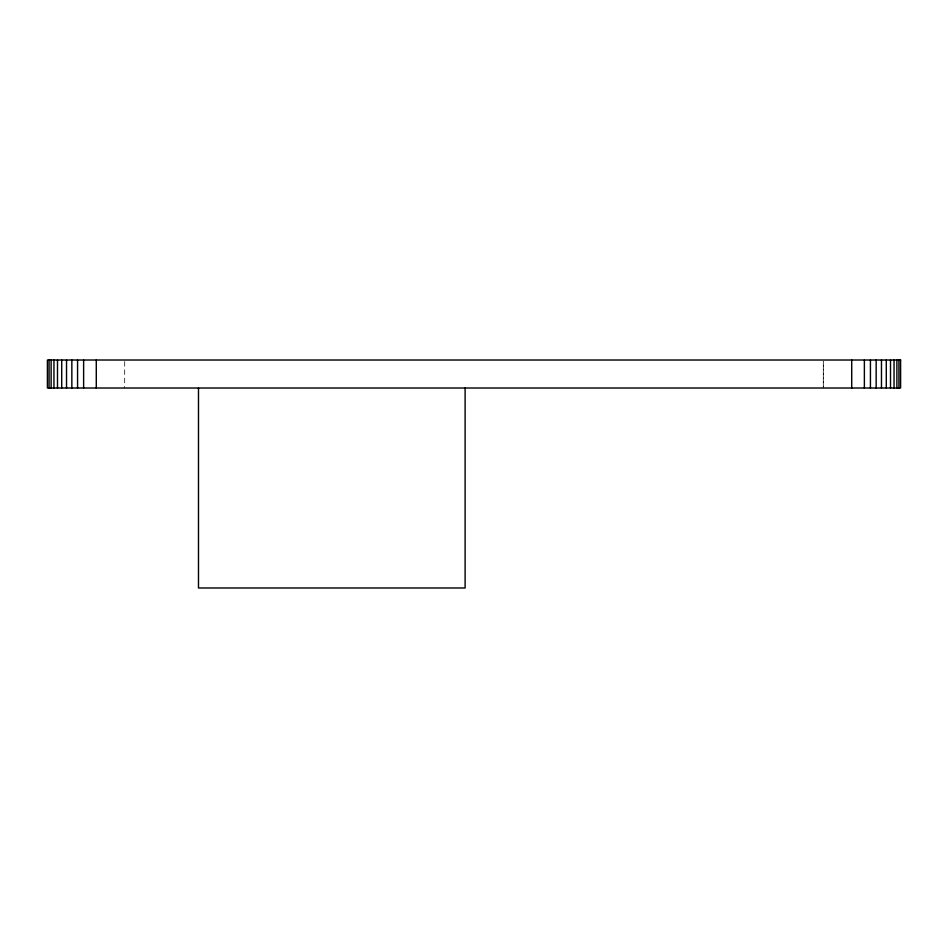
<?xml version="1.0" encoding="UTF-8"?>
<svg xmlns="http://www.w3.org/2000/svg" width="948" height="948" viewBox="0 0 948 948"><rect width="100%" height="100%" fill="white"/><g stroke="black" fill="none" stroke-linecap="round" stroke-linejoin="round"><path stroke-width="0.71" stroke-dasharray="4.74 3.56" d="M823.314 386.535L823.314 361.496L823.279 388.016M124.721 361.496L124.662 388.016"/><path stroke-width="1.42" d="M898.929 360.015L898.929 388.016M896.879 360.015L896.879 388.016M894.047 360.015L894.047 388.016M890.504 360.015L890.504 388.016M886.285 360.015L886.285 388.016M881.474 360.015L881.474 388.016M876.165 360.015L876.165 388.016M870.43 360.015L870.43 388.016M864.375 360.015L864.375 388.016M851.719 360.015L851.719 388.016M465.113 388.016L465.113 587.985L198.488 587.985L198.488 388.016M96.281 360.015L96.281 388.016M83.625 360.015L83.625 388.016M77.57 360.015L77.57 388.016M71.847 360.015L71.847 388.016M66.526 360.015L66.526 388.016M61.715 360.015L61.715 388.016M57.496 360.015L57.496 388.016M53.953 360.015L53.953 388.016M51.121 360.015L51.121 388.016M49.071 360.015L49.071 388.016M900.6 360.015L47.4 360.015L47.4 388.016L900.6 388.016L900.6 360.015"/></g></svg>
